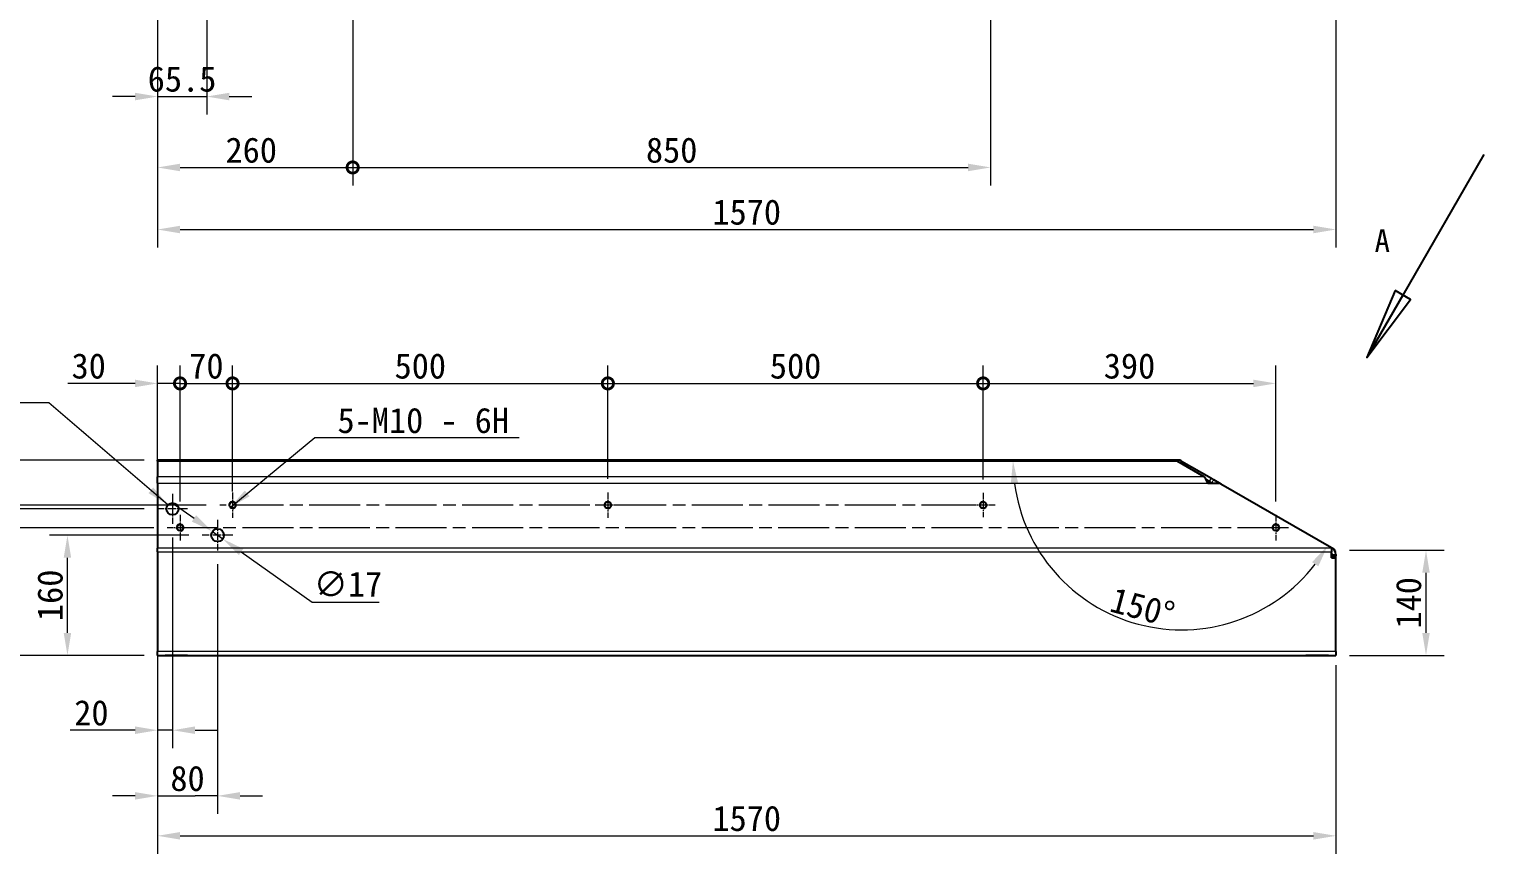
# Model space of a CAD drawing. Header units: millimetres. Extents: x 72 to 7062, y 66 to 4974.
# Drawn here: x 1311 to 3250, y 1950 to 3048 of the extents above; entities that cross this region are included whole.
import ezdxf

# ---------------------------------------------------------------- set-up
doc = ezdxf.new("R2010")
doc.units = ezdxf.units.MM
doc.header["$LTSCALE"] = 12
doc.linetypes.add('CHAIN', pattern=[0.3543, 0.2362, -0.0295, 0.0591, -0.0295])
doc.linetypes.add('DOTTED', pattern=[0.0482, 0.0069, -0.0413])
for name, color, linetype, lineweight, true_color in [('中心标记 (ISO)', 1, 'CHAIN', 18, 0xff0000), ('剖切线 (ISO)', 7, 'CHAIN', 25, 0x008000), ('尺寸 (ISO)', 7, 'Continuous', 18, 0x008000), ('符号 (ISO)', 7, 'Continuous', 18, 0x008000)]:
    doc.layers.add(name, color=color, linetype=linetype, lineweight=lineweight, true_color=true_color)
for name, color, linetype, lineweight in [('可见 (ISO)', 7, 'Continuous', 25), ('可见窄的 (ISO)', 7, 'Continuous', 18), ('草图几何图元 (ISO)', 7, 'Continuous', 18)]:
    doc.layers.add(name, color=color, linetype=linetype, lineweight=lineweight)
doc.styles.add('HZ_33', font='simfang.ttf')
doc.styles.add('最新国标', font='simfang.ttf')
doc.dimstyles.new('默认 (GB)', dxfattribs={"dimscale": 12, "dimtxt": 2.8, "dimasz": 2.5, "dimexe": 2, "dimexo": 1.5, "dimgap": 0.5, "dimtad": 1, "dimtoh": 1, "dimdsep": 46, "dimtxsty": '最新国标', "dimcen": 0.09, "dimdle": 10, "dimclrd": 256, "dimclre": 256, "dimclrt": 256, "dimazin": 2, "dimtfac": 0.535714, "dimtdec": 3, "dimtmove": 0, "dimatfit": 3, "dimfxl": 0, "dimtolj": 1, "dimlwd": -1, "dimlwe": -1, "dimarcsym": 0})
doc.dimstyles.new('默认 (GB)$7', dxfattribs={"dimscale": 12, "dimtxt": 2.8, "dimasz": 2.5, "dimexe": 2, "dimexo": 1.5, "dimgap": 0.5, "dimtad": 1, "dimtoh": 1, "dimdsep": 46, "dimtxsty": '最新国标', "dimcen": 0.09, "dimdle": 10, "dimclrd": 256, "dimclre": 256, "dimclrt": 256, "dimazin": 2, "dimtfac": 0.535714, "dimtdec": 3, "dimtmove": 0, "dimatfit": 3, "dimfxl": 0, "dimtolj": 1, "dimlwd": -1, "dimlwe": -1, "dimarcsym": 0})

# ---------------------------------------------------------------- blocks, each defined once
blk = doc.blocks.new('二维转换剖视图0')
at = {"layer": '剖切线 (ISO)', "linetype": 'Continuous'}
for p, q in [((270.81, 240.09), (261.81, 224.5)), ((260.95, 225), (257.81, 217.57)), ((262.68, 224), (260.95, 225)), ((261.81, 224.5), (257.81, 217.57)), ((257.81, 217.57), (262.68, 224))]:
    blk.add_line(p, q, dxfattribs=at)
at = {"layer": '剖切线 (ISO)', "linetype": 'Continuous', "flags": 128}
blk.add_lwpolyline([(260.95, 225), (257.81, 217.57), (262.68, 224), (260.95, 225)], dxfattribs=at)
at = {"layer": '剖切线 (ISO)'}
blk.add_solid([(260.95, 225), (257.81, 217.57), (262.68, 224), (260.95, 225)], dxfattribs=at)
at = {"layer": '剖切线 (ISO)', "insert": (258.68, 229.28), "char_height": 2.5, "attachment_point": 7, "style": 'HZ_33'}
blk.add_mtext('A', dxfattribs=at)
blk = doc.blocks.new('*D43')
at = {"layer": 'Defpoints', "color": 0, "transparency": 16777216}
for p in [(1548.1, 3208.7), (1482.6, 3078.2), (1548.1, 2958.2)]:
    blk.add_point(p, dxfattribs=at)
at = {"layer": '尺寸 (ISO)', "color": 116, "true_color": 0x00803f, "transparency": 16777216}
for p, q in [((1548.1, 3190.7), (1548.1, 2934.2)), ((1482.6, 3060.2), (1482.6, 2934.2)), ((1452.6, 2958.2), (1422.6, 2958.2)), ((1482.6, 2958.2), (1548.1, 2958.2)), ((1578.1, 2958.2), (1608.1, 2958.2))]:
    blk.add_line(p, q, dxfattribs=at)
for points in [[(1452.6, 2963.2), (1452.6, 2953.2), (1482.6, 2958.2)], [(1578.1, 2963.2), (1578.1, 2953.2), (1548.1, 2958.2)]]:
    blk.add_solid(points, dxfattribs=at)
at = {"layer": '尺寸 (ISO)', "transparency": 16777216, "insert": (1515.3, 2981.3), "char_height": 33.6, "attachment_point": 5, "style": '最新国标'}
blk.add_mtext('\\A1;65.5', dxfattribs=at)
blk = doc.blocks.new('_DotSmall')
at = {"color": 0, "linetype": 'ByBlock', "const_width": 0.5}
blk.add_lwpolyline([(-0.0625, 0, 1), (0.0625, 0, 1)], format="xyb", close=True, dxfattribs=at)
blk = doc.blocks.new('*D44')
at = {"layer": 'Defpoints', "color": 0, "transparency": 16777216}
for p in [(1742.6, 3264.7), (1482.6, 3078.2), (1742.6, 2863.8)]:
    blk.add_point(p, dxfattribs=at)
at = {"layer": '尺寸 (ISO)', "color": 116, "true_color": 0x00803f, "transparency": 16777216}
for p, q in [((1742.6, 3246.7), (1742.6, 2839.8)), ((1482.6, 3060.2), (1482.6, 2839.8)), ((1512.6, 2863.8), (1742.6, 2863.8))]:
    blk.add_line(p, q, dxfattribs=at)
blk.add_solid([(1512.6, 2868.8), (1512.6, 2858.8), (1482.6, 2863.8)], dxfattribs=at)
at = {"layer": '尺寸 (ISO)', "color": 116, "true_color": 0x00803f, "transparency": 16777216, "xscale": 30, "yscale": 30, "zscale": 30}
blk.add_blockref('_DotSmall', (1742.6, 2863.8), dxfattribs=at)
at = {"layer": '尺寸 (ISO)', "transparency": 16777216, "insert": (1607.5, 2886.7), "char_height": 33.6, "attachment_point": 5, "style": '最新国标'}
blk.add_mtext('\\A1;260', dxfattribs=at)
blk = doc.blocks.new('*D45')
at = {"layer": 'Defpoints', "color": 0, "transparency": 16777216}
for p in [(1742.6, 3264.7), (2592.6, 3264.7), (2592.6, 2863.8)]:
    blk.add_point(p, dxfattribs=at)
at = {"layer": '尺寸 (ISO)', "color": 116, "true_color": 0x00803f, "transparency": 16777216}
for p, q in [((1742.6, 3246.7), (1742.6, 2839.8)), ((2592.6, 3246.7), (2592.6, 2839.8)), ((1742.6, 2863.8), (2562.6, 2863.8))]:
    blk.add_line(p, q, dxfattribs=at)
blk.add_solid([(2562.6, 2868.8), (2562.6, 2858.8), (2592.6, 2863.8)], dxfattribs=at)
at = {"layer": '尺寸 (ISO)', "color": 116, "true_color": 0x00803f, "transparency": 16777216, "xscale": 30, "yscale": 30, "zscale": 30, "rotation": 180}
blk.add_blockref('_DotSmall', (1742.6, 2863.8), dxfattribs=at)
at = {"layer": '尺寸 (ISO)', "transparency": 16777216, "insert": (2167.6, 2886.7), "char_height": 33.6, "attachment_point": 5, "style": '最新国标'}
blk.add_mtext('\\A1;850', dxfattribs=at)
blk = doc.blocks.new('*D66')
at = {"layer": 'Defpoints', "color": 0, "transparency": 16777216}
for p in [(1482.6, 3078.2), (3052.6, 3078.2), (3052.6, 2781.2)]:
    blk.add_point(p, dxfattribs=at)
at = {"layer": '尺寸 (ISO)', "color": 116, "true_color": 0x00803f, "transparency": 16777216}
for p, q in [((1482.6, 3060.2), (1482.6, 2757.2)), ((3052.6, 3060.2), (3052.6, 2757.2)), ((1512.6, 2781.2), (3022.6, 2781.2))]:
    blk.add_line(p, q, dxfattribs=at)
for points in [[(1512.6, 2786.2), (1512.6, 2776.2), (1482.6, 2781.2)], [(3022.6, 2786.2), (3022.6, 2776.2), (3052.6, 2781.2)]]:
    blk.add_solid(points, dxfattribs=at)
at = {"layer": '尺寸 (ISO)', "transparency": 16777216, "insert": (2267.6, 2804.2), "char_height": 33.6, "attachment_point": 5, "style": '最新国标'}
blk.add_mtext('\\A1;1570', dxfattribs=at)
blk = doc.blocks.new('*D67')
at = {"layer": 'Defpoints', "color": 0, "transparency": 16777216}
for p in [(1482.6, 2474.2), (1065.2, 2214.2), (1482.6, 2214.2)]:
    blk.add_point(p, dxfattribs=at)
at = {"layer": '尺寸 (ISO)', "color": 116, "true_color": 0x00803f, "transparency": 16777216}
for p, q in [((1464.6, 2474.2), (1041.2, 2474.2)), ((1065.2, 2444.2), (1065.2, 2244.2)), ((1464.6, 2214.2), (1041.2, 2214.2))]:
    blk.add_line(p, q, dxfattribs=at)
for points in [[(1060.2, 2444.2), (1070.2, 2444.2), (1065.2, 2474.2)], [(1060.2, 2244.2), (1070.2, 2244.2), (1065.2, 2214.2)]]:
    blk.add_solid(points, dxfattribs=at)
at = {"layer": '尺寸 (ISO)', "transparency": 16777216, "insert": (1042.2, 2344.2), "char_height": 33.6, "attachment_point": 5, "rotation": 90, "style": '最新国标'}
blk.add_mtext('\\A1;260', dxfattribs=at)
blk = doc.blocks.new('*D68')
at = {"layer": 'Defpoints', "color": 0, "transparency": 16777216}
for p in [(1482.6, 2219.2), (3052.6, 2219.2), (3052.6, 1974)]:
    blk.add_point(p, dxfattribs=at)
at = {"layer": '尺寸 (ISO)', "color": 116, "true_color": 0x00803f, "transparency": 16777216}
for p, q in [((1482.6, 2201.2), (1482.6, 1950)), ((3052.6, 2201.2), (3052.6, 1950)), ((1512.6, 1974), (3022.6, 1974))]:
    blk.add_line(p, q, dxfattribs=at)
for points in [[(1512.6, 1979), (1512.6, 1969), (1482.6, 1974)], [(3022.6, 1979), (3022.6, 1969), (3052.6, 1974)]]:
    blk.add_solid(points, dxfattribs=at)
at = {"layer": '尺寸 (ISO)', "transparency": 16777216, "insert": (2267.6, 1997), "char_height": 33.6, "attachment_point": 5, "style": '最新国标'}
blk.add_mtext('\\A1;1570', dxfattribs=at)
blk = doc.blocks.new('*D69')
at = {"layer": 'Defpoints', "color": 0, "transparency": 16777216}
for p in [(1482.6, 2472.9), (2847.1, 2472.9), (2899.2, 2442.8), (2702.6, 2300.8)]:
    blk.add_point(p, dxfattribs=at)
at = {"layer": '尺寸 (ISO)', "color": 116, "true_color": 0x00803f, "transparency": 16777216}
blk.add_arc((2847.1, 2472.9), 224.7, 187.6547, 322.3453, dxfattribs=at)
for points in [[(2619.4, 2442.6), (2629.3, 2443.3), (2622.3, 2472.9)], [(3020.8, 2338.4), (3029.1, 2332.8), (3041.7, 2360.5)]]:
    blk.add_solid(points, dxfattribs=at)
at = {"layer": '尺寸 (ISO)', "transparency": 16777216, "insert": (2794.9, 2278.1), "char_height": 33.6, "attachment_point": 5, "rotation": 345, "style": '最新国标'}
blk.add_mtext('\\A1;150°', dxfattribs=at)
blk = doc.blocks.new('*D70')
at = {"layer": 'Defpoints', "color": 0, "transparency": 16777216}
for p in [(3052.6, 2354.2), (3052.6, 2214.2), (3172.6, 2214.2)]:
    blk.add_point(p, dxfattribs=at)
at = {"layer": '尺寸 (ISO)', "color": 116, "true_color": 0x00803f, "transparency": 16777216}
for p, q in [((3070.6, 2354.2), (3196.6, 2354.2)), ((3172.6, 2324.2), (3172.6, 2244.2)), ((3070.6, 2214.2), (3196.6, 2214.2))]:
    blk.add_line(p, q, dxfattribs=at)
for points in [[(3167.6, 2324.2), (3177.6, 2324.2), (3172.6, 2354.2)], [(3167.6, 2244.2), (3177.6, 2244.2), (3172.6, 2214.2)]]:
    blk.add_solid(points, dxfattribs=at)
at = {"layer": '尺寸 (ISO)', "transparency": 16777216, "insert": (3149.6, 2284.2), "char_height": 33.6, "attachment_point": 5, "rotation": 90, "style": '最新国标'}
blk.add_mtext('\\A1;140', dxfattribs=at)
blk = doc.blocks.new('*D71')
at = {"layer": 'Defpoints', "color": 0, "transparency": 16777216}
for p in [(1512.6, 2576.3), (1482.6, 2443.5), (1512.6, 2401.2)]:
    blk.add_point(p, dxfattribs=at)
at = {"layer": '尺寸 (ISO)', "color": 116, "true_color": 0x00803f, "transparency": 16777216}
for p, q in [((1482.6, 2461.5), (1482.6, 2600.3)), ((1512.6, 2419.2), (1512.6, 2600.3)), ((1452.6, 2576.3), (1363, 2576.3)), ((1512.6, 2576.3), (1482.6, 2576.3)), ((1512.6, 2576.3), (1572.6, 2576.3))]:
    blk.add_line(p, q, dxfattribs=at)
blk.add_solid([(1452.6, 2581.3), (1452.6, 2571.3), (1482.6, 2576.3)], dxfattribs=at)
at = {"layer": '尺寸 (ISO)', "color": 116, "true_color": 0x00803f, "transparency": 16777216, "xscale": 30, "yscale": 30, "zscale": 30, "rotation": 180}
blk.add_blockref('_DotSmall', (1512.6, 2576.3), dxfattribs=at)
at = {"layer": '尺寸 (ISO)', "transparency": 16777216, "insert": (1390.9, 2599.3), "char_height": 33.6, "attachment_point": 5, "style": '最新国标'}
blk.add_mtext('\\A1;30', dxfattribs=at)
blk = doc.blocks.new('*D72')
at = {"layer": 'Defpoints', "color": 0, "transparency": 16777216}
for p in [(1582.6, 2576.3), (1582.6, 2414.2), (1512.6, 2401.2)]:
    blk.add_point(p, dxfattribs=at)
at = {"layer": '尺寸 (ISO)', "color": 116, "true_color": 0x00803f, "transparency": 16777216}
for p, q in [((1512.6, 2419.2), (1512.6, 2600.3)), ((1582.6, 2432.2), (1582.6, 2600.3)), ((1512.6, 2576.3), (1582.6, 2576.3))]:
    blk.add_line(p, q, dxfattribs=at)
at = {"layer": '尺寸 (ISO)', "color": 116, "true_color": 0x00803f, "transparency": 16777216, "xscale": 30, "yscale": 30, "zscale": 30, "rotation": 180}
blk.add_blockref('_DotSmall', (1512.6, 2576.3), dxfattribs=at)
at = {"layer": '尺寸 (ISO)', "color": 116, "true_color": 0x00803f, "transparency": 16777216, "xscale": 30, "yscale": 30, "zscale": 30}
blk.add_blockref('_DotSmall', (1582.6, 2576.3), dxfattribs=at)
at = {"layer": '尺寸 (ISO)', "transparency": 16777216, "insert": (1547.7, 2599.3), "char_height": 33.6, "attachment_point": 5, "style": '最新国标'}
blk.add_mtext('\\A1;70', dxfattribs=at)
blk = doc.blocks.new('*D73')
at = {"layer": 'Defpoints', "color": 0, "transparency": 16777216}
for p in [(2082.6, 2576.3), (2082.6, 2431.2), (1582.6, 2414.2)]:
    blk.add_point(p, dxfattribs=at)
at = {"layer": '尺寸 (ISO)', "color": 116, "true_color": 0x00803f, "transparency": 16777216}
for p, q in [((1582.6, 2432.2), (1582.6, 2600.3)), ((2082.6, 2449.2), (2082.6, 2600.3)), ((1582.6, 2576.3), (2082.6, 2576.3))]:
    blk.add_line(p, q, dxfattribs=at)
at = {"layer": '尺寸 (ISO)', "color": 116, "true_color": 0x00803f, "transparency": 16777216, "xscale": 30, "yscale": 30, "zscale": 30, "rotation": 180}
blk.add_blockref('_DotSmall', (1582.6, 2576.3), dxfattribs=at)
at = {"layer": '尺寸 (ISO)', "color": 116, "true_color": 0x00803f, "transparency": 16777216, "xscale": 30, "yscale": 30, "zscale": 30}
blk.add_blockref('_DotSmall', (2082.6, 2576.3), dxfattribs=at)
at = {"layer": '尺寸 (ISO)', "transparency": 16777216, "insert": (1832.7, 2599.3), "char_height": 33.6, "attachment_point": 5, "style": '最新国标'}
blk.add_mtext('\\A1;500', dxfattribs=at)
blk = doc.blocks.new('*D74')
at = {"layer": 'Defpoints', "color": 0, "transparency": 16777216}
for p in [(2582.6, 2576.3), (2082.6, 2431.2), (2582.6, 2430.4)]:
    blk.add_point(p, dxfattribs=at)
at = {"layer": '尺寸 (ISO)', "color": 116, "true_color": 0x00803f, "transparency": 16777216}
for p, q in [((2082.6, 2449.2), (2082.6, 2600.3)), ((2582.6, 2448.4), (2582.6, 2600.3)), ((2082.6, 2576.3), (2582.6, 2576.3))]:
    blk.add_line(p, q, dxfattribs=at)
at = {"layer": '尺寸 (ISO)', "color": 116, "true_color": 0x00803f, "transparency": 16777216, "xscale": 30, "yscale": 30, "zscale": 30, "rotation": 180}
blk.add_blockref('_DotSmall', (2082.6, 2576.3), dxfattribs=at)
at = {"layer": '尺寸 (ISO)', "color": 116, "true_color": 0x00803f, "transparency": 16777216, "xscale": 30, "yscale": 30, "zscale": 30}
blk.add_blockref('_DotSmall', (2582.6, 2576.3), dxfattribs=at)
at = {"layer": '尺寸 (ISO)', "transparency": 16777216, "insert": (2332.7, 2599.3), "char_height": 33.6, "attachment_point": 5, "style": '最新国标'}
blk.add_mtext('\\A1;500', dxfattribs=at)
blk = doc.blocks.new('*D75')
at = {"layer": 'Defpoints', "color": 0, "transparency": 16777216}
for p in [(2972.6, 2576.3), (2582.6, 2430.4), (2972.6, 2401.2)]:
    blk.add_point(p, dxfattribs=at)
at = {"layer": '尺寸 (ISO)', "color": 116, "true_color": 0x00803f, "transparency": 16777216}
for p, q in [((2582.6, 2448.4), (2582.6, 2600.3)), ((2972.6, 2419.2), (2972.6, 2600.3)), ((2582.6, 2576.3), (2942.6, 2576.3))]:
    blk.add_line(p, q, dxfattribs=at)
blk.add_solid([(2942.6, 2581.3), (2942.6, 2571.3), (2972.6, 2576.3)], dxfattribs=at)
at = {"layer": '尺寸 (ISO)', "color": 116, "true_color": 0x00803f, "transparency": 16777216, "xscale": 30, "yscale": 30, "zscale": 30, "rotation": 180}
blk.add_blockref('_DotSmall', (2582.6, 2576.3), dxfattribs=at)
at = {"layer": '尺寸 (ISO)', "transparency": 16777216, "insert": (2777.6, 2599.3), "char_height": 33.6, "attachment_point": 5, "style": '最新国标'}
blk.add_mtext('\\A1;390', dxfattribs=at)
blk = doc.blocks.new('*D76')
at = {"layer": 'Defpoints', "color": 0, "transparency": 16777216}
for p in [(1562.6, 2353.7), (1482.6, 2219.2), (1562.6, 2027.2)]:
    blk.add_point(p, dxfattribs=at)
at = {"layer": '尺寸 (ISO)', "color": 116, "true_color": 0x00803f, "transparency": 16777216}
for p, q in [((1562.6, 2335.7), (1562.6, 2003.2)), ((1482.6, 2201.2), (1482.6, 2003.2)), ((1452.6, 2027.2), (1422.6, 2027.2)), ((1482.6, 2027.2), (1512.6, 2027.2)), ((1512.6, 2027.2), (1532.6, 2027.2)), ((1562.6, 2027.2), (1532.6, 2027.2)), ((1592.6, 2027.2), (1622.6, 2027.2))]:
    blk.add_line(p, q, dxfattribs=at)
for points in [[(1452.6, 2032.2), (1452.6, 2022.2), (1482.6, 2027.2)], [(1592.6, 2032.2), (1592.6, 2022.2), (1562.6, 2027.2)]]:
    blk.add_solid(points, dxfattribs=at)
at = {"layer": '尺寸 (ISO)', "transparency": 16777216, "insert": (1522.6, 2050.2), "char_height": 33.6, "attachment_point": 5, "style": '最新国标'}
blk.add_mtext('\\A1;80', dxfattribs=at)
blk = doc.blocks.new('*D77')
at = {"layer": 'Defpoints', "color": 0, "transparency": 16777216}
for p in [(1555.7, 2379.2), (1569.5, 2369.3)]:
    blk.add_point(p, dxfattribs=at)
at = {"layer": '尺寸 (ISO)', "color": 116, "true_color": 0x00803f, "transparency": 16777216}
for p, q in [((1531.2, 2396.5), (1506.7, 2413.8)), ((1555.7, 2379.2), (1569.5, 2369.3)), ((1594, 2352), (1688.6, 2285.2)), ((1688.6, 2285.2), (1778, 2285.2))]:
    blk.add_line(p, q, dxfattribs=at)
for points in [[(1534, 2400.6), (1528.3, 2392.4), (1555.7, 2379.2)], [(1596.9, 2356.1), (1591.1, 2347.9), (1569.5, 2369.3)]]:
    blk.add_solid(points, dxfattribs=at)
at = {"layer": '尺寸 (ISO)', "transparency": 16777216, "insert": (1736.3, 2309.1), "char_height": 33.6, "attachment_point": 5, "style": '最新国标'}
blk.add_mtext('\\A1;∅17', dxfattribs=at)
blk = doc.blocks.new('*D78')
at = {"layer": 'Defpoints', "color": 0, "transparency": 16777216}
for p in [(1290.6, 2384.2), (1495.6, 2384.2), (1482.6, 2214.2)]:
    blk.add_point(p, dxfattribs=at)
at = {"layer": '尺寸 (ISO)', "color": 116, "true_color": 0x00803f, "transparency": 16777216}
for p, q in [((1477.6, 2384.2), (1266.6, 2384.2)), ((1290.6, 2244.2), (1290.6, 2354.2)), ((1464.6, 2214.2), (1266.6, 2214.2))]:
    blk.add_line(p, q, dxfattribs=at)
for points in [[(1285.6, 2354.2), (1295.6, 2354.2), (1290.6, 2384.2)], [(1285.6, 2244.2), (1295.6, 2244.2), (1290.6, 2214.2)]]:
    blk.add_solid(points, dxfattribs=at)
at = {"layer": '尺寸 (ISO)', "transparency": 16777216, "insert": (1267.6, 2293.7), "char_height": 33.6, "attachment_point": 5, "rotation": 90, "style": '最新国标'}
blk.add_mtext('\\A1;170', dxfattribs=at)
blk = doc.blocks.new('*D79')
at = {"layer": 'Defpoints', "color": 0, "transparency": 16777216}
for p in [(1362.6, 2374.2), (1542.1, 2374.2), (1482.6, 2214.2)]:
    blk.add_point(p, dxfattribs=at)
at = {"layer": '尺寸 (ISO)', "color": 116, "true_color": 0x00803f, "transparency": 16777216}
for p, q in [((1524.1, 2374.2), (1338.6, 2374.2)), ((1362.6, 2244.2), (1362.6, 2344.2)), ((1464.6, 2214.2), (1338.6, 2214.2))]:
    blk.add_line(p, q, dxfattribs=at)
for points in [[(1357.6, 2344.2), (1367.6, 2344.2), (1362.6, 2374.2)], [(1357.6, 2244.2), (1367.6, 2244.2), (1362.6, 2214.2)]]:
    blk.add_solid(points, dxfattribs=at)
at = {"layer": '尺寸 (ISO)', "transparency": 16777216, "insert": (1339.6, 2294.2), "char_height": 33.6, "attachment_point": 5, "rotation": 90, "style": '最新国标'}
blk.add_mtext('\\A1;160', dxfattribs=at)
blk = doc.blocks.new('*D80')
at = {"layer": 'Defpoints', "color": 0, "transparency": 16777216}
for p in [(1131.6, 2414.2), (1565.6, 2414.2), (1482.6, 2214.2)]:
    blk.add_point(p, dxfattribs=at)
at = {"layer": '尺寸 (ISO)', "color": 116, "true_color": 0x00803f, "transparency": 16777216}
for p, q in [((1547.6, 2414.2), (1107.6, 2414.2)), ((1131.6, 2244.2), (1131.6, 2384.2)), ((1464.6, 2214.2), (1107.6, 2214.2))]:
    blk.add_line(p, q, dxfattribs=at)
for points in [[(1126.6, 2384.2), (1136.6, 2384.2), (1131.6, 2414.2)], [(1126.6, 2244.2), (1136.6, 2244.2), (1131.6, 2214.2)]]:
    blk.add_solid(points, dxfattribs=at)
at = {"layer": '尺寸 (ISO)', "transparency": 16777216, "insert": (1108.6, 2314.2), "char_height": 33.6, "attachment_point": 5, "rotation": 90, "style": '最新国标'}
blk.add_mtext('\\A1;200', dxfattribs=at)
blk = doc.blocks.new('*D103')
at = {"layer": 'Defpoints', "color": 0, "transparency": 16777216}
for p in [(1482.6, 2409.2), (1205, 2214.2), (1482.6, 2214.2)]:
    blk.add_point(p, dxfattribs=at)
at = {"layer": '尺寸 (ISO)', "color": 116, "true_color": 0x00803f, "transparency": 16777216}
for p, q in [((1464.6, 2409.2), (1181, 2409.2)), ((1205, 2379.2), (1205, 2244.2)), ((1464.6, 2214.2), (1181, 2214.2))]:
    blk.add_line(p, q, dxfattribs=at)
for points in [[(1200, 2379.2), (1210, 2379.2), (1205, 2409.2)], [(1200, 2244.2), (1210, 2244.2), (1205, 2214.2)]]:
    blk.add_solid(points, dxfattribs=at)
at = {"layer": '尺寸 (ISO)', "transparency": 16777216, "insert": (1182, 2311.7), "char_height": 33.6, "attachment_point": 5, "rotation": 90, "style": '最新国标'}
blk.add_mtext('\\A1;195', dxfattribs=at)
blk = doc.blocks.new('*D104')
at = {"layer": 'Defpoints', "color": 0, "transparency": 16777216}
for p in [(1502.6, 2389.2), (1482.6, 2356.9), (1502.6, 2114.6)]:
    blk.add_point(p, dxfattribs=at)
at = {"layer": '尺寸 (ISO)', "color": 116, "true_color": 0x00803f, "transparency": 16777216}
for p, q in [((1502.6, 2371.2), (1502.6, 2090.6)), ((1482.6, 2338.9), (1482.6, 2090.6)), ((1452.6, 2114.6), (1366.4, 2114.6)), ((1502.6, 2114.6), (1482.6, 2114.6)), ((1532.6, 2114.6), (1562.6, 2114.6))]:
    blk.add_line(p, q, dxfattribs=at)
for points in [[(1452.6, 2119.6), (1452.6, 2109.6), (1482.6, 2114.6)], [(1532.6, 2119.6), (1532.6, 2109.6), (1502.6, 2114.6)]]:
    blk.add_solid(points, dxfattribs=at)
at = {"layer": '尺寸 (ISO)', "transparency": 16777216, "insert": (1394.5, 2137.6), "char_height": 33.6, "attachment_point": 5, "style": '最新国标'}
blk.add_mtext('\\A1;20', dxfattribs=at)

msp = doc.modelspace()

# ---------------------------------------------------------------- linework, layer by layer
at = {"layer": '中心标记 (ISO)', "ltscale": 3.703925}
for p, q in [((1502.595, 2429.25), (1502.595, 2389.25)), ((1522.595, 2409.25), (1482.595, 2409.25))]:
    msp.add_line(p, q, dxfattribs=at)
at = {"layer": '中心标记 (ISO)', "ltscale": 3.148321}
for p, q in [((1582.595, 2431.25), (1582.595, 2397.25)), ((2082.595, 2431.25), (2082.595, 2397.25)), ((2099.595, 2414.25), (2065.595, 2414.25)), ((1529.595, 2384.25), (1495.595, 2384.25)), ((1512.595, 2401.25), (1512.595, 2367.25)), ((2972.595, 2401.25), (2972.595, 2367.25))]:
    msp.add_line(p, q, dxfattribs=at)
at = {"layer": '中心标记 (ISO)', "ltscale": 2.997938}
for p, q in [((2582.595, 2430.438), (2582.595, 2398.062)), ((2598.783, 2414.25), (2566.407, 2414.25))]:
    msp.add_line(p, q, dxfattribs=at)
at = {"layer": '中心标记 (ISO)', "ltscale": 23.990969}
for p, q in [((2568.479, 2414.25), (1565.595, 2414.25)), ((2989.595, 2384.25), (1512.107, 2384.25))]:
    msp.add_line(p, q, dxfattribs=at)
at = {"layer": '中心标记 (ISO)', "ltscale": 3.796525}
for p, q in [((1562.595, 2394.75), (1562.595, 2353.75)), ((1583.095, 2374.25), (1542.095, 2374.25))]:
    msp.add_line(p, q, dxfattribs=at)
at = {"layer": '可见 (ISO)'}
for p, q in [((2841.034, 2474.25), (1482.595, 2474.25)), ((1482.595, 2472.91), (1482.595, 2474.25)), ((1482.595, 2472.91), (1482.595, 2452.136)), ((2841.034, 2474.25), (2841.034, 2472.91)), ((2842.069, 2474.25), (2841.034, 2474.25)), ((2877.014, 2452.136), (2841.034, 2472.91)), ((2842.069, 2472.312), (2842.069, 2474.25)), ((2845.56, 2470.296), (2847.069, 2472.91)), ((2847.069, 2472.91), (2886.83, 2449.954)), ((1482.595, 2443.476), (1482.595, 2452.136)), ((1482.595, 2443.476), (1482.595, 2356.929)), ((2879.572, 2448.371), (2884.33, 2445.624)), ((2882.014, 2443.476), (2896.71, 2443.476)), ((2884.33, 2445.624), (2887.164, 2443.987)), ((2889.664, 2448.317), (2886.83, 2449.954)), ((2888.05, 2443.476), (2887.164, 2443.987)), ((2889.664, 2448.317), (2899.21, 2442.806)), ((2899.21, 2442.806), (3046.595, 2357.714)), ((1482.595, 2351.929), (1482.595, 2356.929)), ((1482.595, 2351.929), (1482.595, 2219.25)), ((3047.595, 2357.136), (3046.595, 2357.714)), ((3046.595, 2357.714), (3046.595, 2356.929)), ((3046.595, 2356.929), (3046.595, 2351.929)), ((3046.595, 2344.135), (3046.595, 2351.929)), ((3046.595, 2346.635), (3052.595, 2346.635)), ((3047.595, 2346.635), (3047.595, 2348.476)), ((3052.595, 2348.476), (3052.595, 2346.635)), ((3052.595, 2344.135), (3052.595, 2346.635)), ((3046.595, 2344.135), (3052.595, 2344.135)), ((3052.595, 2219.25), (3052.595, 2344.135)), ((1482.595, 2214.25), (1482.595, 2219.25)), ((1482.595, 2214.25), (3052.595, 2214.25)), ((1522.595, 2214.25), (1492.595, 2214.25)), ((1522.595, 2214.25), (1522.595, 2214.25)), ((3012.595, 2214.25), (3012.595, 2214.25)), ((3042.595, 2214.25), (3012.595, 2214.25)), ((3052.595, 2219.25), (3052.595, 2214.25))]:
    msp.add_line(p, q, dxfattribs=at)
for centre, radius in [((1502.595, 2409.25), 8), ((1582.595, 2414.25), 4.188), ((2082.595, 2414.25), 4.188), ((2582.595, 2414.25), 4.188), ((1512.595, 2384.25), 4.188), ((2972.595, 2384.25), 4.188), ((1562.595, 2374.25), 8.5)]:
    msp.add_circle(centre, radius, dxfattribs=at)
for centre, radius, start, end in [((2842.069, 2464.25), 10, 60, 90), ((2896.71, 2438.476), 5, 60, 90), ((3042.595, 2348.476), 5, 0, 36.869898), ((3042.595, 2348.476), 10, 0, 60), ((1492.595, 2224.25), 10, 269.79298, 270), ((3042.595, 2224.25), 10, 270, 270.20702)]:
    msp.add_arc(centre, radius, start, end, dxfattribs=at)
msp.add_open_spline([(2882.014, 2443.476), (2880.816, 2445.986), (2879.618, 2448.483), (2878.419, 2450.314), (2877.951, 2451.03), (2877.483, 2451.646), (2877.014, 2452.136)], degree=3, knots=[0, 0, 0, 0, 0.75299965, 0.75299965, 0.75299965, 1.04719755, 1.04719755, 1.04719755, 1.04719755], dxfattribs=at)
at = {"layer": '可见窄的 (ISO)'}
for p, q in [((1482.595, 2472.91), (2841.034, 2472.91)), ((2877.014, 2452.136), (1482.595, 2452.136)), ((1482.595, 2443.476), (2882.014, 2443.476)), ((2884.33, 2445.624), (2886.83, 2449.954)), ((2889.664, 2448.317), (2887.164, 2443.987)), ((3046.595, 2356.929), (1482.595, 2356.929)), ((1482.595, 2351.929), (3046.595, 2351.929)), ((3046.595, 2355.404), (3047.595, 2357.136)), ((3047.595, 2348.476), (3052.595, 2348.476)), ((3052.595, 2219.25), (1482.595, 2219.25)), ((1492.595, 2214.25), (1492.595, 2214.25)), ((3042.595, 2214.25), (3042.595, 2214.25))]:
    msp.add_line(p, q, dxfattribs=at)
for centre in [(1582.595, 2414.25), (2082.595, 2414.25), (2582.595, 2414.25), (1512.595, 2384.25), (2972.595, 2384.25)]:
    msp.add_arc(centre, 5, 280, 190, dxfattribs=at)
at = {"layer": '草图几何图元 (ISO)', "color": 1, "linetype": 'DOTTED', "ltscale": 1.823756, "true_color": 0xff0000}
for p in [(2842.069, 2474.25), (2847.069, 2472.91)]:
    msp.add_line(p, (2844.749, 2474.25), dxfattribs=at)
at = {"layer": '草图几何图元 (ISO)', "color": 1, "linetype": 'DOTTED', "ltscale": 3.929763, "true_color": 0xff0000}
for p in [(3047.595, 2357.136), (3052.595, 2348.476)]:
    msp.add_line(p, (3052.595, 2354.25), dxfattribs=at)

# ---------------------------------------------------------------- block references
at = {"layer": '剖切线 (ISO)', "xscale": 12, "yscale": 12, "zscale": 12}
msp.add_blockref('二维转换剖视图0', (0, 0), dxfattribs=at)

# ---------------------------------------------------------------- texts
at = {"layer": '符号 (ISO)', "insert": (1722.372, 2509.717), "char_height": 33.6, "width": 254.02387, "attachment_point": 7, "line_spacing_factor": 0.49, "style": '最新国标'}
msp.add_mtext('5-M10 - 6H', dxfattribs=at)

# ---------------------------------------------------------------- dimensions: what is measured, and where the dimension line sits
at = {"layer": '尺寸 (ISO)', "color": 116, "true_color": 0x00803f}
for base, p1, p2, angle, override, picture, middle in [((1742.595, 2863.757), (1482.595, 3078.222), (1742.595, 3264.722), 180, {"dimgap": 0.5, "dimtoh": 0, "dimdec": 2, "dimblk2": 'DotSmall', "dimsah": 1, "dimdle": 0, "dimtol": 0, "dimlim": 0, "dimtp": 0, "dimtm": 0, "dimtdec": 3, "dimtofl": 0, "dimatfit": 1}, '*D44', (1607.475, 2863.757)), ((2592.595, 2863.757), (1742.595, 3264.722), (2592.595, 3264.722), 180, {"dimgap": 0.5, "dimtoh": 0, "dimdec": 2, "dimblk1": 'DotSmall', "dimsah": 1, "dimdle": 0, "dimtol": 0, "dimlim": 0, "dimtp": 0, "dimtm": 0, "dimtdec": 3, "dimtofl": 0, "dimatfit": 1}, '*D45', (2167.595, 2863.757)), ((1548.095, 2958.222), (1482.595, 3078.222), (1548.095, 3208.722), 180, {"dimgap": 0.5, "dimtoh": 0, "dimdec": 2, "dimtol": 0, "dimlim": 0, "dimtp": 0, "dimtm": 0, "dimtdec": 3, "dimtofl": 1, "dimatfit": 1}, '*D43', (1515.345, 2958.222)), ((3052.595, 2781.249), (1482.595, 3078.222), (3052.595, 3078.222), 180, {"dimgap": 0.5, "dimtoh": 0, "dimdec": 2, "dimtol": 0, "dimlim": 0, "dimtp": 0, "dimtm": 0, "dimtdec": 3, "dimtofl": 0, "dimatfit": 1}, '*D66', (2267.595, 2781.249)), ((1512.595, 2576.276), (1482.595, 2443.476), (1512.595, 2401.25), 180, {"dimgap": 0.5, "dimtoh": 0, "dimdec": 2, "dimblk2": 'DotSmall', "dimsah": 1, "dimdle": 0, "dimtol": 0, "dimlim": 0, "dimtp": 0, "dimtm": 0, "dimtdec": 3, "dimtofl": 1, "dimatfit": 1}, '*D71', (1390.879, 2576.276)), ((1582.595, 2576.276), (1512.595, 2401.25), (1582.595, 2414.25), 180, {"dimgap": 0.5, "dimtoh": 0, "dimdec": 2, "dimblk1": 'DotSmall', "dimblk2": 'DotSmall', "dimsah": 1, "dimdle": 0, "dimtol": 0, "dimlim": 0, "dimtp": 0, "dimtm": 0, "dimtdec": 3, "dimtofl": 1, "dimatfit": 1}, '*D72', (1547.715, 2576.276)), ((2082.595, 2576.276), (1582.595, 2414.25), (2082.595, 2431.25), 180, {"dimgap": 0.5, "dimtoh": 0, "dimdec": 2, "dimblk1": 'DotSmall', "dimblk2": 'DotSmall', "dimsah": 1, "dimdle": 0, "dimtol": 0, "dimlim": 0, "dimtp": 0, "dimtm": 0, "dimtdec": 3, "dimtofl": 0, "dimatfit": 1}, '*D73', (1832.715, 2576.276)), ((2582.595, 2576.276), (2082.595, 2431.25), (2582.595, 2430.438), 180, {"dimgap": 0.5, "dimtoh": 0, "dimdec": 2, "dimblk1": 'DotSmall', "dimblk2": 'DotSmall', "dimsah": 1, "dimdle": 0, "dimtol": 0, "dimlim": 0, "dimtp": 0, "dimtm": 0, "dimtdec": 3, "dimtofl": 0, "dimatfit": 1}, '*D74', (2332.715, 2576.276)), ((2972.595, 2576.276), (2582.595, 2430.438), (2972.595, 2401.25), 180, {"dimgap": 0.5, "dimtoh": 0, "dimdec": 2, "dimblk1": 'DotSmall', "dimsah": 1, "dimdle": 0, "dimtol": 0, "dimlim": 0, "dimtp": 0, "dimtm": 0, "dimtdec": 3, "dimtofl": 0, "dimatfit": 1}, '*D75', (2777.595, 2576.276)), ((1065.17, 2214.25), (1482.595, 2474.25), (1482.595, 2214.25), 90, {"dimgap": 0.5, "dimtoh": 0, "dimdec": 2, "dimtol": 0, "dimlim": 0, "dimtp": 0, "dimtm": 0, "dimtdec": 3, "dimtofl": 0, "dimatfit": 1}, '*D67', (1065.17, 2344.25)), ((1131.615, 2414.25), (1482.595, 2214.25), (1565.595, 2414.25), 270, {"dimgap": 0.5, "dimtoh": 0, "dimdec": 2, "dimtol": 0, "dimlim": 0, "dimtp": 0, "dimtm": 0, "dimtdec": 3, "dimtofl": 0, "dimatfit": 1}, '*D80', (1131.615, 2314.25)), ((1204.993, 2214.25), (1482.595, 2409.25), (1482.595, 2214.25), 90, {"dimgap": 0.5, "dimtoh": 0, "dimdec": 2, "dimtol": 0, "dimlim": 0, "dimtp": 0, "dimtm": 0, "dimtdec": 3, "dimtofl": 0, "dimatfit": 1}, '*D103', (1204.993, 2311.75)), ((1290.595, 2384.25), (1482.595, 2214.25), (1495.595, 2384.25), 270, {"dimgap": 0.5, "dimtoh": 0, "dimdec": 2, "dimtol": 0, "dimlim": 0, "dimtp": 0, "dimtm": 0, "dimtdec": 3, "dimtofl": 0, "dimatfit": 1}, '*D78', (1290.595, 2293.743)), ((1502.595, 2114.621), (1482.595, 2356.929), (1502.595, 2389.25), 180, {"dimgap": 0.5, "dimtoh": 0, "dimdec": 2, "dimtol": 0, "dimlim": 0, "dimtp": 0, "dimtm": 0, "dimtdec": 3, "dimtofl": 1, "dimatfit": 1}, '*D104', (1394.515, 2114.621)), ((1362.595, 2374.25), (1482.595, 2214.25), (1542.095, 2374.25), 270, {"dimgap": 0.5, "dimtoh": 0, "dimdec": 2, "dimtol": 0, "dimlim": 0, "dimtp": 0, "dimtm": 0, "dimtdec": 3, "dimtofl": 0, "dimatfit": 1}, '*D79', (1362.595, 2294.25)), ((1562.595, 2027.25), (1482.595, 2219.25), (1562.595, 2353.75), 180, {"dimgap": 0.5, "dimtoh": 0, "dimdec": 2, "dimtol": 0, "dimlim": 0, "dimtp": 0, "dimtm": 0, "dimtdec": 3, "dimtofl": 0}, '*D76', (1522.595, 2027.25)), ((3172.595, 2214.25), (3052.595, 2354.25), (3052.595, 2214.25), 90, {"dimgap": 0.5, "dimtoh": 0, "dimdec": 2, "dimtol": 0, "dimlim": 0, "dimtp": 0, "dimtm": 0, "dimtdec": 3, "dimtofl": 0, "dimatfit": 1}, '*D70', (3172.595, 2284.25)), ((3052.595, 1973.966), (1482.595, 2219.25), (3052.595, 2219.25), 180, {"dimgap": 0.5, "dimtoh": 0, "dimdec": 2, "dimtol": 0, "dimlim": 0, "dimtp": 0, "dimtm": 0, "dimtdec": 3, "dimtofl": 0, "dimatfit": 1}, '*D68', (2267.595, 1973.966))]:
    dim = msp.add_linear_dim(base=base, p1=p1, p2=p2, angle=angle, dimstyle='默认 (GB)', override=override, dxfattribs=at)
    dim.commit()
    dim.dimension.update_dxf_attribs({"geometry": picture, "text_midpoint": middle, "dimtype": 160})
dim = msp.add_angular_dim_3p(base=(2702.622, 2300.764), center=(2847.069, 2472.91), p1=(1482.595, 2472.91), p2=(2899.21, 2442.806), dimstyle='默认 (GB)', override={"dimgap": 0.5, "dimtoh": 0, "dimse1": 1, "dimse2": 1, "dimadec": 2, "dimtol": 0, "dimlim": 0, "dimtp": 0, "dimtm": 0, "dimtdec": 2}, dxfattribs=at)
dim.commit()
dim.dimension.update_dxf_attribs({"geometry": '*D69', "text_midpoint": (2788.907, 2255.847), "dimtype": 165})
dim = msp.add_diameter_dim_2p(p1=(1555.654, 2379.156), p2=(1569.536, 2369.343), dimstyle='默认 (GB)', override={"dimgap": 0.5, "dimtih": 1, "dimdec": 2, "dimlfac": 1, "dimtol": 0, "dimlim": 0, "dimtp": 0, "dimtm": 0, "dimtdec": 3, "dimatfit": 2}, dxfattribs=at)
dim.commit()
dim.dimension.update_dxf_attribs({"geometry": '*D77', "text_midpoint": (1736.313, 2285.153), "dimtype": 163})

# ---------------------------------------------------------------- leaders
at = {"layer": '符号 (ISO)', "annotation_type": 0, "has_hookline": 1}
for points, hookline_direction, text_width in [([(1496.549, 2414.489), (1337.637, 2550.244), (1307.637, 2550.244)], 1, 276.012), ([(1578.906, 2410.874), (1692.372, 2504.117), (1722.372, 2504.117)], 0, 241.92)]:
    msp.add_leader(points, dimstyle='默认 (GB)$7', override={"dimgap": 0, "dimtad": 1}, dxfattribs=dict(at, hookline_direction=hookline_direction, text_width=text_width))

doc.saveas('drawing.dxf')
